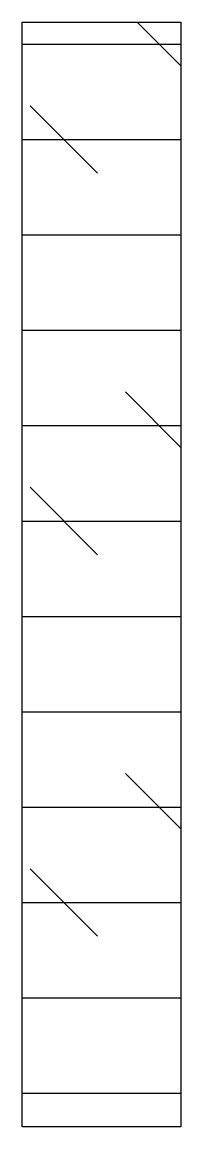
# Model space of a CAD drawing. Header units: metres. Extents: x 2125.2 to 2135.2, y 1758.9 to 1828.4.
import ezdxf

# ---------------------------------------------------------------- set-up
doc = ezdxf.new("R2010")
doc.units = ezdxf.units.M

msp = doc.modelspace()

# ---------------------------------------------------------------- hatches: boundary and pattern name
h = msp.add_hatch()
h.set_pattern_fill('ARGILLIT', color=256, pattern_type=2)
h.set_pattern_definition([(0, (0, 3), (0, 6), []), (135, (0, 0.9), (-5.999942, -5.999942), [6, -10.9707])])
h.paths.add_polyline_path([(2135.238, 1828.394), (2125.238, 1828.394), (2125.238, 1758.885), (2135.238, 1758.885)])

# ---------------------------------------------------------------- linework, layer by layer
msp.add_lwpolyline([(2125.238, 1828.394), (2135.238, 1828.394), (2135.238, 1758.885), (2125.238, 1758.885)], close=True)

doc.saveas('drawing.dxf')
